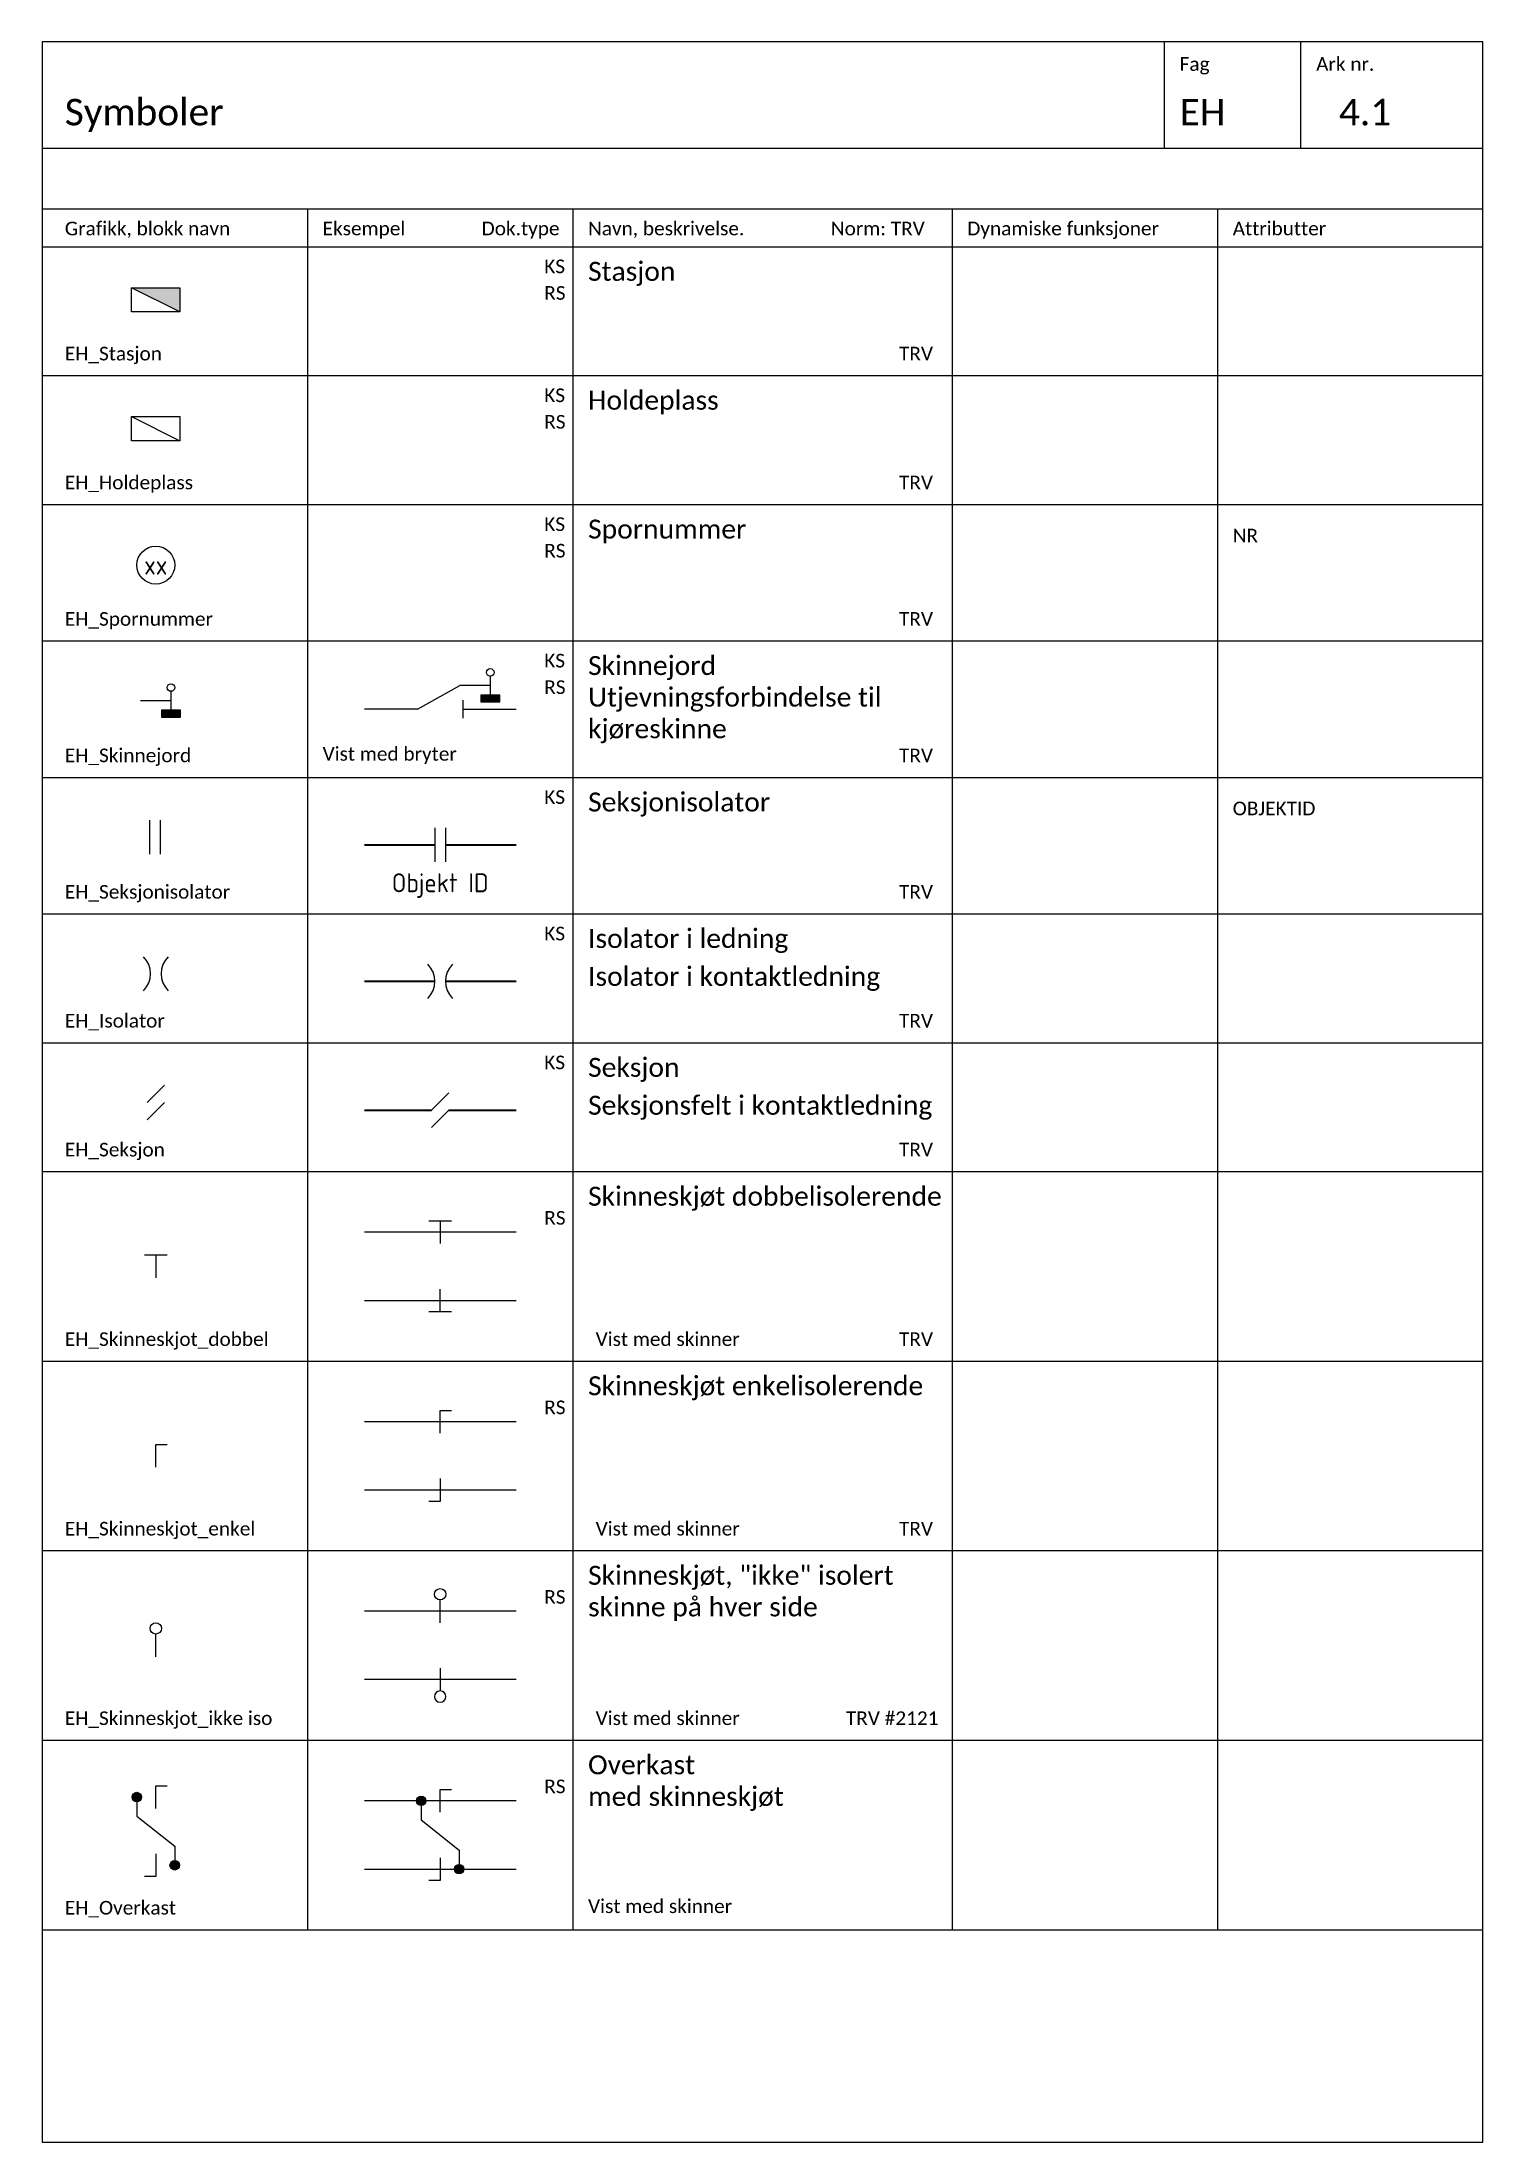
# Paper-space layout '4.1 Symboler' of a CAD drawing. Header units: millimetres. Extents: x 0 to 190, y 0 to 277.
# The model-space entities are those that its viewports show. They can reach past a viewport. Long polylines and large blocks are cut down to what shows.
import ezdxf
from ezdxf.enums import TextEntityAlignment as Align

# ---------------------------------------------------------------- set-up
doc = ezdxf.new("R2010")
doc.units = ezdxf.units.MM
doc.layers.add('JBTEH_ATT_OBJEKTID', color=2, linetype='Continuous', lineweight=25)
doc.layers.add('JBTEH_KTL_Sort', color=7, linetype='Continuous', lineweight=35)
for name, color, linetype in [('JBTEH_ATT_Tekst', 2, 'Continuous'), ('JBTEH_Komponenter', 4, 'Continuous'), ('JBTEH_Skinne_isolert_signal', 5, 'Continuous'), ('JBTEH_Skinne_jordet_retur', 4, 'Continuous'), ('RAMME', 5, 'Continuous'), ('RAMME SYMBOLER', 4, 'Continuous'), ('RAMME TEKST', 7, 'Continuous')]:
    doc.layers.add(name, color=color, linetype=linetype)
doc.styles.add('Calibri', font='calibri.ttf')
doc.styles.add('ISO25', font='isocp.shx', dxfattribs={"width": 0.9, "height": 2.5})

# ---------------------------------------------------------------- blocks, each defined once
blk = doc.blocks.new('EH_Spornummer')
blk.add_circle((0, 2.5), 2.5)
at = {"layer": 'JBTEH_ATT_Tekst', "style": 'ISO25'}
blk.add_attdef('X', text='', height=2.5, dxfattribs=at).set_placement((0, 2.5), align=Align.MIDDLE)
blk = doc.blocks.new('EH_Stasjon')
at = {"linetype": 'ByBlock'}
blk.add_hatch(color=0, dxfattribs=at).paths.add_polyline_path([(3.18, 3.18), (-3.18, 3.18), (3.18, 0)])
at = {"color": 0, "linetype": 'ByBlock'}
blk.add_line((3.18, 0), (-3.18, 3.18), dxfattribs=at)
blk.add_lwpolyline([(-3.18, 3.18), (3.18, 3.18), (3.18, 0), (-3.18, 0)], close=True, dxfattribs=at)
blk = doc.blocks.new('EH_Holdeplass')
blk.add_line((-3.18, 3.18), (3.18, 0))
blk.add_lwpolyline([(3.18, 0), (-3.18, 0), (-3.18, 3.18), (3.18, 3.18)], close=True)
blk = doc.blocks.new('EH_Skinnejord')
h = blk.add_hatch(color=256)
h.dxf.hatch_style = 1
h.paths.add_polyline_path([(2.75, -2.15), (5.25, -2.15), (5.25, -1.25), (2.75, -1.25)])
for p, q in [((4, 0), (0, 0)), ((4, 1.25), (4, -1.25))]:
    blk.add_line(p, q)
blk.add_lwpolyline([(2.75, -2.15), (5.25, -2.15), (5.25, -1.25), (2.75, -1.25)], close=True)
blk.add_circle((4, 1.75), 0.5)
blk = doc.blocks.new('EH_Seksjon')
at = {"color": 7}
for p, q in [((0, 0), (2.29, 2.29)), ((0, -2.29), (2.29, 0))]:
    blk.add_line(p, q, dxfattribs=at)
blk = doc.blocks.new('EH_Isolator')
at = {"color": 7}
for centre, start, end in [((-3.2, 0), 315.3217, 44.6783), ((4.6, 0), 135.3217, 224.6783)]:
    blk.add_arc(centre, 3.2, start, end, dxfattribs=at)
blk = doc.blocks.new('EH_Seksjonsisolator')
at = {"color": 7}
for p, q in [((0, 2.25), (0, -2.25)), ((1.4, 2.25), (1.4, -2.25))]:
    blk.add_line(p, q, dxfattribs=at)
at = {"layer": 'JBTEH_ATT_OBJEKTID', "style": 'ISO25'}
blk.add_attdef('OBJEKTID', text='', height=2.5, dxfattribs=at).set_placement((0.7, -6.25), align=Align.CENTER)
blk = doc.blocks.new('EH_Skinneskjot_dobbel')
for p, q in [((-1.5, 1.5), (1.5, 1.5)), ((0, 1.5), (0, -1.5))]:
    blk.add_line(p, q)
blk = doc.blocks.new('EH_Skinneskjot_enkel')
for p, q in [((0, -1.5), (0, 1.5)), ((0, 1.5), (1.5, 1.5))]:
    blk.add_line(p, q)
blk = doc.blocks.new('EH_Koblingspunkt')
h = blk.add_hatch(color=256)
h.dxf.hatch_style = 1
edge = h.paths.add_edge_path()
edge.add_arc((0, 0), 0.625, 0, 360)
blk.add_circle((0, 0), 0.625)
blk = doc.blocks.new('EH_Overkast')
for p, q in [((-2.5, 9), (-2.5, 6.5)), ((0, 7.5), (0, 10.5)), ((0, 10.5), (1.5, 10.5)), ((-2.5, 6.5), (2.5, 2.5)), ((0, 1.5), (0, -1.5)), ((2.5, 2.5), (2.5, 0)), ((0, -1.5), (-1.5, -1.5))]:
    blk.add_line(p, q)
for p in [(-2.5, 9), (2.5, 0)]:
    blk.add_blockref('EH_Koblingspunkt', p)
blk = doc.blocks.new('EH_Skinneskjot_ikke iso')
blk.add_line((0, -1.5), (0, 1.5))
blk.add_circle((0, 2.25), 0.75)

msp = doc.modelspace()

# ---------------------------------------------------------------- linework, layer by layer
at = {"layer": 'JBTEH_KTL_Sort'}
for p, q in [((42.5, -749.9), (51.8, -749.9)), ((53.2, -749.9), (62.5, -749.9)), ((42.5, -767.9), (51.8, -767.9)), ((53.2, -767.9), (62.5, -767.9)), ((42.5, -784.9), (51.36, -784.9)), ((53.64, -784.9), (62.5, -784.9))]:
    msp.add_line(p, q, dxfattribs=at)
at = {"layer": 'JBTEH_Skinne_isolert_signal'}
for points in [[(62.5, -801), (42.5, -801)], [(42.5, -810), (62.5, -810)], [(62.5, -826), (52.5, -826)], [(52.5, -835), (42.5, -835)], [(62.5, -876), (52.5, -876)], [(42.5, -885), (52.5, -885)]]:
    msp.add_lwpolyline(points, dxfattribs=at)
at = {"layer": 'JBTEH_Skinne_jordet_retur'}
for points in [[(52.5, -826), (42.5, -826)], [(62.5, -835), (52.5, -835)], [(52.5, -851), (42.5, -851)], [(62.5, -851), (52.5, -851)], [(52.5, -860), (42.5, -860)], [(62.5, -860), (52.5, -860)], [(52.5, -876), (42.5, -876)], [(52.5, -885), (62.5, -885)]]:
    msp.add_lwpolyline(points, dxfattribs=at)
at = {"layer": 'RAMME'}
msp.add_lwpolyline([(190, -644), (0, -644), (0, -921), (190, -921)], close=True, dxfattribs=at)
msp.add_lwpolyline([(0, -658), (190, -658)], dxfattribs=at)
at = {"layer": 'RAMME SYMBOLER'}
for p, q in [((148, -658), (148, -644)), ((166, -658), (166, -644)), ((0, -666), (190, -666)), ((35, -666), (35, -893)), ((70, -666), (70, -893)), ((120, -666), (120, -893)), ((155, -666), (155, -893)), ((0, -671), (190, -671)), ((0, -688), (190, -688)), ((0, -705), (190, -705)), ((0, -723), (190, -723)), ((49.5, -732), (55.1, -728.9)), ((55.5, -730.8), (55.5, -733.2)), ((49.5, -732), (42.5, -732)), ((55.5, -732), (62.5, -732)), ((0, -741), (190, -741)), ((0, -759), (190, -759)), ((0, -776), (190, -776)), ((0, -793), (190, -793)), ((0, -818), (190, -818)), ((0, -843), (190, -843)), ((0, -868), (190, -868)), ((0, -893), (190, -893))]:
    msp.add_line(p, q, dxfattribs=at)

# ---------------------------------------------------------------- block references
at = {"layer": 'JBTEH_Komponenter'}
for name, p in [('EH_Stasjon', (15, -679.59)), ('EH_Holdeplass', (15, -696.59)), ('EH_Skinnejord', (55.1, -728.9)), ('EH_Skinnejord', (13, -730.9)), ('EH_Seksjonsisolator', (14.19, -748.9)), ('EH_Isolator', (14.3, -766.9)), ('EH_Isolator', (51.8, -767.9)), ('EH_Seksjon', (13.86, -783.9)), ('EH_Seksjon', (51.36, -784.9)), ('EH_Skinneskjot_dobbel', (52.5, -801)), ('EH_Skinneskjot_dobbel', (15, -805.5)), ('EH_Skinneskjot_enkel', (52.5, -826)), ('EH_Skinneskjot_enkel', (15, -830.5)), ('EH_Skinneskjot_ikke iso', (52.5, -851)), ('EH_Skinneskjot_ikke iso', (15, -855.5)), ('EH_Overkast', (15, -884.5)), ('EH_Overkast', (52.5, -885))]:
    msp.add_blockref(name, p, dxfattribs=at)
msp.add_blockref('EH_Spornummer', (15, -715.5), dxfattribs=at).add_auto_attribs({'X': 'xx'})
at = {"layer": 'JBTEH_Komponenter', "rotation": 180}
for name, p in [('EH_Skinneskjot_dobbel', (52.5, -810)), ('EH_Skinneskjot_enkel', (52.5, -835))]:
    msp.add_blockref(name, p, dxfattribs=at)
at = {"layer": 'JBTEH_Komponenter', "xscale": -1, "rotation": 180}
msp.add_blockref('EH_Skinneskjot_ikke iso', (52.5, -860), dxfattribs=at)
at = {"layer": 'RAMME SYMBOLER'}
msp.add_blockref('EH_Seksjonsisolator', (51.8, -749.9), dxfattribs=at).add_auto_attribs({'OBJEKTID': 'Objekt ID'})

# ---------------------------------------------------------------- texts
at = {"layer": 'RAMME TEKST', "linetype": 'ByBlock', "style": 'Calibri'}
for s, height, p in [('Fag', 1.8, (150, -647.8)), ('Ark nr.', 1.8, (168, -647.8)), ('Symboler', 3.5, (3, -655)), ('EH', 3.5, (150, -655)), ('4.1', 3.5, (171, -655)), ('Grafikk, blokk navn', 1.8, (3, -669.5)), ('Eksempel', 1.8, (37, -669.5)), ('Dok.type', 1.8, (57.97, -669.5)), ('Navn, beskrivelse.                  Norm: TRV', 1.8, (72, -669.5)), ('Dynamiske funksjoner', 1.8, (122, -669.5)), ('Attributter', 1.8, (157, -669.5)), ('KS', 1.8, (66.22, -674.5)), ('RS', 1.8, (66.22, -678)), ('EH_Stasjon ', 1.8, (3, -686)), ('TRV', 1.8, (113, -686)), ('KS', 1.8, (66.22, -691.5)), ('RS', 1.8, (66.22, -695)), ('EH_Holdeplass ', 1.8, (3, -703)), ('TRV', 1.8, (113, -703)), ('KS', 1.8, (66.22, -708.5)), ('NR', 1.8, (157, -710)), ('RS', 1.8, (66.22, -712)), ('EH_Spornummer ', 1.8, (3, -721)), ('TRV', 1.8, (113, -721)), ('KS', 1.8, (66.22, -726.5)), ('RS', 1.8, (66.22, -730)), ('EH_Skinnejord', 1.8, (3, -739)), ('TRV', 1.8, (113, -739)), ('KS', 1.8, (66.22, -744.5)), ('EH_Seksjonisolator', 1.8, (3, -757)), ('TRV', 1.8, (113, -757)), ('KS', 1.8, (66.22, -762.5)), ('EH_Isolator', 1.8, (3, -774)), ('TRV', 1.8, (113, -774)), ('KS', 1.8, (66.22, -779.5)), ('EH_Seksjon', 1.8, (3, -791)), ('TRV', 1.8, (113, -791)), ('RS', 1.8, (66.22, -800)), ('EH_Skinneskjot_dobbel ', 1.8, (3, -816)), ('Vist med skinner', 1.8, (73, -816)), ('TRV', 1.8, (113, -816)), ('RS', 1.8, (66.22, -825)), ('EH_Skinneskjot_enkel', 1.8, (3, -841)), ('Vist med skinner', 1.8, (73, -841)), ('TRV', 1.8, (113, -841)), ('RS', 1.8, (66.22, -850)), ('EH_Skinneskjot_ikke iso', 1.8, (3, -866)), ('Vist med skinner', 1.8, (73, -866)), ('TRV #2121', 1.8, (106, -866)), ('RS', 1.8, (66.22, -875)), ('EH_Overkast', 1.8, (3, -891))]:
    msp.add_text(s, height=height, dxfattribs=at).set_placement(p)
at = {"layer": 'RAMME TEKST', "style": 'Calibri'}
msp.add_text('OBJEKTID', height=1.8, dxfattribs=at).set_placement((157, -746))
at = {"layer": 'RAMME TEKST', "linetype": 'ByBlock', "char_height": 2.5, "width": 46, "attachment_point": 1, "style": 'Calibri'}
for s, insert in [('Stasjon', (72, -673)), ('Holdeplass', (72, -690)), ('Spornummer', (72, -707)), ('Skinneskjøt dobbelisolerende', (72, -795)), ('Skinneskjøt enkelisolerende', (72, -820)), ('Skinneskjøt, "ikke" isolert skinne på hver side', (72, -845))]:
    msp.add_mtext(s, dxfattribs=dict(at, insert=insert))
at = {"layer": 'RAMME TEKST', "linetype": 'ByBlock', "attachment_point": 1, "style": 'Calibri'}
for s, width, insert, char_height in [('Skinnejord\\PUtjevningsforbindelse til kjøreskinne', 46, (72, -725), 2.5), ('Vist med bryter', 30.7302, (37, -737), 1.8), ('Seksjonisolator', 46, (72, -743), 2.5), ('Isolator i ledning', 46, (72, -761), 2.5), ('Isolator i kontaktledning', 46, (72, -766), 2.5), ('Seksjon', 46, (72, -778), 2.5), ('Seksjonsfelt i kontaktledning', 46, (72, -783), 2.5), ('Vist med skinner', 30.7302, (72, -889), 1.8)]:
    msp.add_mtext_dynamic_manual_height_columns(s, width=width, gutter_width=6.5, heights=[0], dxfattribs=dict(at, insert=insert, char_height=char_height))
at = {"layer": 'RAMME TEKST', "insert": (72, -870), "char_height": 2.5, "width": 43, "attachment_point": 1, "style": 'Calibri'}
msp.add_mtext('Overkast\\Pmed skinneskjøt', dxfattribs=at)

psp = doc.layouts.new('4.1 Symboler')

# ---------------------------------------------------------------- viewports
at = {"layer": 'RAMME'}
psp.add_viewport(center=(95, 138.5), size=(190, 277), view_center_point=(95, -782.5), view_height=277, dxfattribs=at)

doc.saveas('drawing.dxf')
